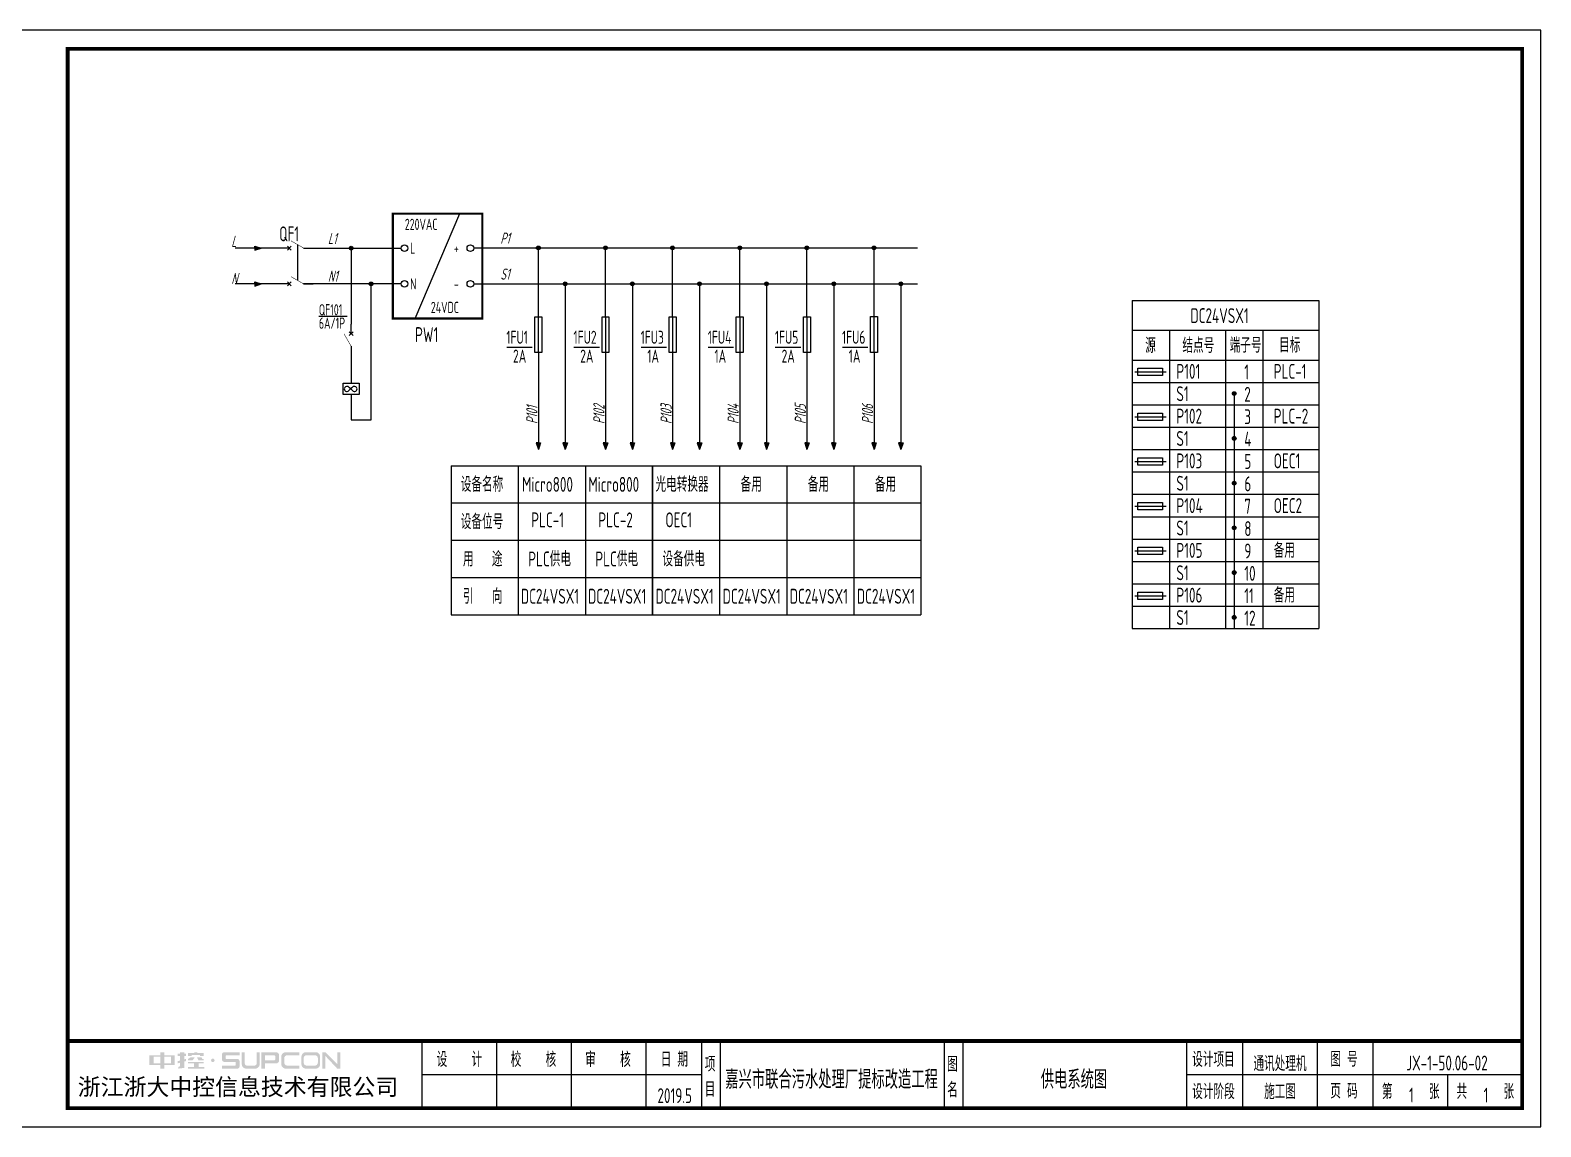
# Model space of a CAD drawing. Header units: millimetres. Extents: x 30557 to 235556, y -116603 to -73383.
# Drawn here: x 43090 to 47140, y -110924 to -107984 of the extents above; entities that cross this region are included whole.
import ezdxf
from ezdxf.enums import TextEntityAlignment as Align

# ---------------------------------------------------------------- set-up
doc = ezdxf.new("R2010")
doc.units = ezdxf.units.MM
for name, color, linetype in [('1', 3, 'Continuous'), ('ABDE_DENG', 4, 'Continuous'), ('AXIS', 4, 'Continuous'), ('HZ', 7, 'Continuous'), ('文本层', 2, 'Continuous')]:
    doc.layers.add(name, color=color, linetype=linetype)
doc.layers.add('_Drawing', color=7, linetype='Continuous', lineweight=25)
doc.styles.add('supcon', font='sceie.shx', dxfattribs={"width": 0.75, "height": 40, "bigfont": 'sceic.shx'})
doc.styles.add('SYS', font='romans.shx', dxfattribs={"width": 0.7})
doc.styles.add('Title', font='', dxfattribs={"height": 45})
doc.styles.get('Title').set_extended_font_data('SimHei')

# ---------------------------------------------------------------- blocks, each defined once
blk = doc.blocks.new('中控·SUPCON')
at = {"linetype": 'Continuous'}
h = blk.add_hatch(color=2, dxfattribs=at)
h.dxf.hatch_style = 1
h.paths.add_polyline_path([(34, 33), (20, 33), (20, 37), (15, 37), (15, 36), (15, 33), (0, 33), (0, 20), (13, 20), (15, 20), (15, 15), (20, 15), (20, 20), (22, 20), (34, 20)])
h.paths.add_polyline_path([(20, 30), (20, 31), (29, 31), (29, 22), (20, 22)], flags=16)
h.paths.add_polyline_path([(15, 30), (15, 22), (6, 22), (6, 31), (15, 31)], flags=16)
h.paths.add_polyline_path([(47, 32), (49, 32), (49, 35), (47, 35), (47, 37), (41, 37), (41, 35), (38, 35), (38, 32), (41, 32), (41, 25.8), (38, 25), (38, 22), (41, 22.8), (41, 18.3), (39, 17), (39, 15), (47, 16), (47, 24.5), (49, 25), (49, 28), (47, 27.5)])
h.paths.add_polyline_path([(61, 30), (55, 30), (52, 28), (52, 26), (58, 26)])
h.paths.add_polyline_path([(73, 28), (71, 28), (70, 30), (64, 30), (66, 26), (73, 26)])
h.paths.add_polyline_path([(73, 36), (64.6, 36), (64.6, 37), (60.4, 37), (60.4, 36), (52, 36), (52, 32), (56.8, 32), (56.8, 33.1), (68.2, 33.1), (68.2, 32), (73, 32)])
h.paths.add_polyline_path([(66, 22), (73, 22), (73, 24), (52, 24), (52, 22), (60, 22), (60, 17), (52, 17), (52, 15), (74, 15), (74, 17), (66, 17)])
h.paths.add_polyline_path([(82.7, 26.1, 1), (87.6, 26.1, 1)])
h.paths.add_polyline_path([(118, 28), (103.5, 28, -0.414214), (102.5, 29), (102.5, 32, -0.414214), (103.5, 33), (121, 33), (121, 37), (100.5, 37, 0.414214), (97.5, 34), (97.5, 27, 0.414214), (100.5, 24), (115, 24, -0.414214), (116, 23), (116, 20, -0.414214), (115, 19), (97.5, 19), (97.5, 15), (118, 15, 0.414214), (121, 18), (121, 25, 0.414214)])
h.paths.add_polyline_path([(128, 37), (124, 37), (124, 36), (124, 21, 0.414214), (130, 15), (142, 15, 0.414214), (148, 21), (148, 37), (144, 37), (144, 22, -0.414214), (141, 19), (131, 19, -0.414214), (128, 22)])
h.paths.add_polyline_path([(174, 26), (174, 33, 0.414214), (170, 37), (150, 37), (150, 36), (150, 15), (155, 15), (155, 22), (170, 22, 0.414214)])
h.paths.add_polyline_path([(167, 26), (155, 26), (155, 33), (167, 33, -0.414214), (169, 31), (169, 28, -0.414214)], flags=16)
h.paths.add_polyline_path([(201, 19), (185, 19, -0.414214), (181, 23), (181, 29, -0.414214), (185, 33), (201, 33), (201, 37), (183, 37, 0.414214), (177, 31), (177, 21, 0.414214), (183, 15), (201, 15)])
h.paths.add_polyline_path([(229, 21), (229, 31, 0.414214), (223, 37), (210, 37, 0.414214), (204, 31), (204, 21, 0.414214), (210, 15), (223, 15, 0.414214)])
h.paths.add_polyline_path([(207, 23), (207, 29, -0.414214), (211, 33), (222, 33, -0.414214), (226, 29), (226, 23, -0.414214), (222, 19), (211, 19, -0.414214)], flags=16)
h.paths.add_polyline_path([(236, 32.1), (252, 15), (256, 15), (256, 37), (252, 37), (252, 21), (236, 37), (232, 37), (232, 36), (232, 15), (236, 15)])
h = blk.add_hatch(color=2, dxfattribs=at)
h.dxf.hatch_style = 1
h.paths.add_polyline_path([(34, 33), (20, 33), (20, 37), (15, 37), (15, 36), (15, 33), (0, 33), (0, 20), (13, 20), (15, 20), (15, 15), (20, 15), (20, 20), (22, 20), (34, 20)])
h.paths.add_polyline_path([(20, 30), (20, 31), (29, 31), (29, 22), (20, 22)], flags=16)
h.paths.add_polyline_path([(15, 30), (15, 22), (6, 22), (6, 31), (15, 31)], flags=16)
h.paths.add_polyline_path([(47, 32), (49, 32), (49, 35), (47, 35), (47, 37), (41, 37), (41, 35), (38, 35), (38, 32), (41, 32), (41, 25.8), (38, 25), (38, 22), (41, 22.8), (41, 18.3), (39, 17), (39, 15), (47, 16), (47, 24.5), (49, 25), (49, 28), (47, 27.5)])
h.paths.add_polyline_path([(61, 30), (55, 30), (52, 28), (52, 26), (58, 26)])
h.paths.add_polyline_path([(73, 28), (71, 28), (70, 30), (64, 30), (66, 26), (73, 26)])
h.paths.add_polyline_path([(73, 36), (64.6, 36), (64.6, 37), (60.4, 37), (60.4, 36), (52, 36), (52, 32), (56.8, 32), (56.8, 33.1), (68.2, 33.1), (68.2, 32), (73, 32)])
h.paths.add_polyline_path([(66, 22), (73, 22), (73, 24), (52, 24), (52, 22), (60, 22), (60, 17), (52, 17), (52, 15), (74, 15), (74, 17), (66, 17)])
h.paths.add_polyline_path([(82.7, 26.1, 1), (87.6, 26.1, 1)])
h.paths.add_polyline_path([(118, 28), (103.5, 28, -0.414214), (102.5, 29), (102.5, 32, -0.414214), (103.5, 33), (121, 33), (121, 37), (100.5, 37, 0.414214), (97.5, 34), (97.5, 27, 0.414214), (100.5, 24), (115, 24, -0.414214), (116, 23), (116, 20, -0.414214), (115, 19), (97.5, 19), (97.5, 15), (118, 15, 0.414214), (121, 18), (121, 25, 0.414214)])
h.paths.add_polyline_path([(128, 37), (124, 37), (124, 36), (124, 21, 0.414214), (130, 15), (142, 15, 0.414214), (148, 21), (148, 37), (144, 37), (144, 22, -0.414214), (141, 19), (131, 19, -0.414214), (128, 22)])
h.paths.add_polyline_path([(174, 26), (174, 33, 0.414214), (170, 37), (150, 37), (150, 36), (150, 15), (155, 15), (155, 22), (170, 22, 0.414214)])
h.paths.add_polyline_path([(167, 26), (155, 26), (155, 33), (167, 33, -0.414214), (169, 31), (169, 28, -0.414214)], flags=16)
h.paths.add_polyline_path([(201, 19), (185, 19, -0.414214), (181, 23), (181, 29, -0.414214), (185, 33), (201, 33), (201, 37), (183, 37, 0.414214), (177, 31), (177, 21, 0.414214), (183, 15), (201, 15)])
h.paths.add_polyline_path([(229, 21), (229, 31, 0.414214), (223, 37), (210, 37, 0.414214), (204, 31), (204, 21, 0.414214), (210, 15), (223, 15, 0.414214)])
h.paths.add_polyline_path([(207, 23), (207, 29, -0.414214), (211, 33), (222, 33, -0.414214), (226, 29), (226, 23, -0.414214), (222, 19), (211, 19, -0.414214)], flags=16)
h.paths.add_polyline_path([(236, 32.1), (252, 15), (256, 15), (256, 37), (252, 37), (252, 21), (236, 37), (232, 37), (232, 36), (232, 15), (236, 15)])
h = blk.add_hatch(color=2, dxfattribs=at)
h.dxf.hatch_style = 1
h.paths.add_polyline_path([(34, 33), (20, 33), (20, 37), (15, 37), (15, 36), (15, 33), (0, 33), (0, 20), (13, 20), (15, 20), (15, 15), (20, 15), (20, 20), (22, 20), (34, 20)])
h.paths.add_polyline_path([(20, 30), (20, 31), (29, 31), (29, 22), (20, 22)], flags=16)
h.paths.add_polyline_path([(15, 30), (15, 22), (6, 22), (6, 31), (15, 31)], flags=16)
h.paths.add_polyline_path([(47, 32), (49, 32), (49, 35), (47, 35), (47, 37), (41, 37), (41, 35), (38, 35), (38, 32), (41, 32), (41, 25.8), (38, 25), (38, 22), (41, 22.8), (41, 18.3), (39, 17), (39, 15), (47, 16), (47, 24.5), (49, 25), (49, 28), (47, 27.5)])
h.paths.add_polyline_path([(61, 30), (55, 30), (52, 28), (52, 26), (58, 26)])
h.paths.add_polyline_path([(73, 28), (71, 28), (70, 30), (64, 30), (66, 26), (73, 26)])
h.paths.add_polyline_path([(73, 36), (64.6, 36), (64.6, 37), (60.4, 37), (60.4, 36), (52, 36), (52, 32), (56.8, 32), (56.8, 33.1), (68.2, 33.1), (68.2, 32), (73, 32)])
h.paths.add_polyline_path([(66, 22), (73, 22), (73, 24), (52, 24), (52, 22), (60, 22), (60, 17), (52, 17), (52, 15), (74, 15), (74, 17), (66, 17)])
h.paths.add_polyline_path([(82.7, 26.1, 1), (87.6, 26.1, 1)])
h.paths.add_polyline_path([(118, 28), (103.5, 28, -0.414214), (102.5, 29), (102.5, 32, -0.414214), (103.5, 33), (121, 33), (121, 37), (100.5, 37, 0.414214), (97.5, 34), (97.5, 27, 0.414214), (100.5, 24), (115, 24, -0.414214), (116, 23), (116, 20, -0.414214), (115, 19), (97.5, 19), (97.5, 15), (118, 15, 0.414214), (121, 18), (121, 25, 0.414214)])
h.paths.add_polyline_path([(128, 37), (124, 37), (124, 36), (124, 21, 0.414214), (130, 15), (142, 15, 0.414214), (148, 21), (148, 37), (144, 37), (144, 22, -0.414214), (141, 19), (131, 19, -0.414214), (128, 22)])
h.paths.add_polyline_path([(174, 26), (174, 33, 0.414214), (170, 37), (150, 37), (150, 36), (150, 15), (155, 15), (155, 22), (170, 22, 0.414214)])
h.paths.add_polyline_path([(167, 26), (155, 26), (155, 33), (167, 33, -0.414214), (169, 31), (169, 28, -0.414214)], flags=16)
h.paths.add_polyline_path([(201, 19), (185, 19, -0.414214), (181, 23), (181, 29, -0.414214), (185, 33), (201, 33), (201, 37), (183, 37, 0.414214), (177, 31), (177, 21, 0.414214), (183, 15), (201, 15)])
h.paths.add_polyline_path([(229, 21), (229, 31, 0.414214), (223, 37), (210, 37, 0.414214), (204, 31), (204, 21, 0.414214), (210, 15), (223, 15, 0.414214)])
h.paths.add_polyline_path([(207, 23), (207, 29, -0.414214), (211, 33), (222, 33, -0.414214), (226, 29), (226, 23, -0.414214), (222, 19), (211, 19, -0.414214)], flags=16)
h.paths.add_polyline_path([(236, 32.1), (252, 15), (256, 15), (256, 37), (252, 37), (252, 21), (236, 37), (232, 37), (232, 36), (232, 15), (236, 15)])
h = blk.add_hatch(color=2, dxfattribs=at)
h.dxf.hatch_style = 1
h.paths.add_polyline_path([(34, 33), (20, 33), (20, 37), (15, 37), (15, 36), (15, 33), (0, 33), (0, 20), (13, 20), (15, 20), (15, 15), (20, 15), (20, 20), (22, 20), (34, 20)])
h.paths.add_polyline_path([(20, 30), (20, 31), (29, 31), (29, 22), (20, 22)], flags=16)
h.paths.add_polyline_path([(15, 30), (15, 22), (6, 22), (6, 31), (15, 31)], flags=16)
h.paths.add_polyline_path([(47, 32), (49, 32), (49, 35), (47, 35), (47, 37), (41, 37), (41, 35), (38, 35), (38, 32), (41, 32), (41, 25.8), (38, 25), (38, 22), (41, 22.8), (41, 18.3), (39, 17), (39, 15), (47, 16), (47, 24.5), (49, 25), (49, 28), (47, 27.5)])
h.paths.add_polyline_path([(61, 30), (55, 30), (52, 28), (52, 26), (58, 26)])
h.paths.add_polyline_path([(73, 28), (71, 28), (70, 30), (64, 30), (66, 26), (73, 26)])
h.paths.add_polyline_path([(73, 36), (64.6, 36), (64.6, 37), (60.4, 37), (60.4, 36), (52, 36), (52, 32), (56.8, 32), (56.8, 33.1), (68.2, 33.1), (68.2, 32), (73, 32)])
h.paths.add_polyline_path([(66, 22), (73, 22), (73, 24), (52, 24), (52, 22), (60, 22), (60, 17), (52, 17), (52, 15), (74, 15), (74, 17), (66, 17)])
h.paths.add_polyline_path([(82.7, 26.1, 1), (87.6, 26.1, 1)])
h.paths.add_polyline_path([(118, 28), (103.5, 28, -0.414214), (102.5, 29), (102.5, 32, -0.414214), (103.5, 33), (121, 33), (121, 37), (100.5, 37, 0.414214), (97.5, 34), (97.5, 27, 0.414214), (100.5, 24), (115, 24, -0.414214), (116, 23), (116, 20, -0.414214), (115, 19), (97.5, 19), (97.5, 15), (118, 15, 0.414214), (121, 18), (121, 25, 0.414214)])
h.paths.add_polyline_path([(128, 37), (124, 37), (124, 36), (124, 21, 0.414214), (130, 15), (142, 15, 0.414214), (148, 21), (148, 37), (144, 37), (144, 22, -0.414214), (141, 19), (131, 19, -0.414214), (128, 22)])
h.paths.add_polyline_path([(174, 26), (174, 33, 0.414214), (170, 37), (150, 37), (150, 36), (150, 15), (155, 15), (155, 22), (170, 22, 0.414214)])
h.paths.add_polyline_path([(167, 26), (155, 26), (155, 33), (167, 33, -0.414214), (169, 31), (169, 28, -0.414214)], flags=16)
h.paths.add_polyline_path([(201, 19), (185, 19, -0.414214), (181, 23), (181, 29, -0.414214), (185, 33), (201, 33), (201, 37), (183, 37, 0.414214), (177, 31), (177, 21, 0.414214), (183, 15), (201, 15)])
h.paths.add_polyline_path([(229, 21), (229, 31, 0.414214), (223, 37), (210, 37, 0.414214), (204, 31), (204, 21, 0.414214), (210, 15), (223, 15, 0.414214)])
h.paths.add_polyline_path([(207, 23), (207, 29, -0.414214), (211, 33), (222, 33, -0.414214), (226, 29), (226, 23, -0.414214), (222, 19), (211, 19, -0.414214)], flags=16)
h.paths.add_polyline_path([(236, 32.1), (252, 15), (256, 15), (256, 37), (252, 37), (252, 21), (236, 37), (232, 37), (232, 36), (232, 15), (236, 15)])
h = blk.add_hatch(color=2, dxfattribs=at)
h.dxf.hatch_style = 1
h.paths.add_polyline_path([(34, 33), (20, 33), (20, 37), (15, 37), (15, 36), (15, 33), (0, 33), (0, 20), (13, 20), (15, 20), (15, 15), (20, 15), (20, 20), (22, 20), (34, 20)])
h.paths.add_polyline_path([(20, 30), (20, 31), (29, 31), (29, 22), (20, 22)], flags=16)
h.paths.add_polyline_path([(15, 30), (15, 22), (6, 22), (6, 31), (15, 31)], flags=16)
h.paths.add_polyline_path([(47, 32), (49, 32), (49, 35), (47, 35), (47, 37), (41, 37), (41, 35), (38, 35), (38, 32), (41, 32), (41, 25.8), (38, 25), (38, 22), (41, 22.8), (41, 18.3), (39, 17), (39, 15), (47, 16), (47, 24.5), (49, 25), (49, 28), (47, 27.5)])
h.paths.add_polyline_path([(61, 30), (55, 30), (52, 28), (52, 26), (58, 26)])
h.paths.add_polyline_path([(73, 28), (71, 28), (70, 30), (64, 30), (66, 26), (73, 26)])
h.paths.add_polyline_path([(73, 36), (64.6, 36), (64.6, 37), (60.4, 37), (60.4, 36), (52, 36), (52, 32), (56.8, 32), (56.8, 33.1), (68.2, 33.1), (68.2, 32), (73, 32)])
h.paths.add_polyline_path([(66, 22), (73, 22), (73, 24), (52, 24), (52, 22), (60, 22), (60, 17), (52, 17), (52, 15), (74, 15), (74, 17), (66, 17)])
h.paths.add_polyline_path([(82.7, 26.1, 1), (87.6, 26.1, 1)])
h.paths.add_polyline_path([(118, 28), (103.5, 28, -0.414214), (102.5, 29), (102.5, 32, -0.414214), (103.5, 33), (121, 33), (121, 37), (100.5, 37, 0.414214), (97.5, 34), (97.5, 27, 0.414214), (100.5, 24), (115, 24, -0.414214), (116, 23), (116, 20, -0.414214), (115, 19), (97.5, 19), (97.5, 15), (118, 15, 0.414214), (121, 18), (121, 25, 0.414214)])
h.paths.add_polyline_path([(128, 37), (124, 37), (124, 36), (124, 21, 0.414214), (130, 15), (142, 15, 0.414214), (148, 21), (148, 37), (144, 37), (144, 22, -0.414214), (141, 19), (131, 19, -0.414214), (128, 22)])
h.paths.add_polyline_path([(174, 26), (174, 33, 0.414214), (170, 37), (150, 37), (150, 36), (150, 15), (155, 15), (155, 22), (170, 22, 0.414214)])
h.paths.add_polyline_path([(167, 26), (155, 26), (155, 33), (167, 33, -0.414214), (169, 31), (169, 28, -0.414214)], flags=16)
h.paths.add_polyline_path([(201, 19), (185, 19, -0.414214), (181, 23), (181, 29, -0.414214), (185, 33), (201, 33), (201, 37), (183, 37, 0.414214), (177, 31), (177, 21, 0.414214), (183, 15), (201, 15)])
h.paths.add_polyline_path([(229, 21), (229, 31, 0.414214), (223, 37), (210, 37, 0.414214), (204, 31), (204, 21, 0.414214), (210, 15), (223, 15, 0.414214)])
h.paths.add_polyline_path([(207, 23), (207, 29, -0.414214), (211, 33), (222, 33, -0.414214), (226, 29), (226, 23, -0.414214), (222, 19), (211, 19, -0.414214)], flags=16)
h.paths.add_polyline_path([(236, 32.1), (252, 15), (256, 15), (256, 37), (252, 37), (252, 21), (236, 37), (232, 37), (232, 36), (232, 15), (236, 15)])
h = blk.add_hatch(color=2, dxfattribs=at)
h.dxf.hatch_style = 1
h.paths.add_polyline_path([(34, 33), (20, 33), (20, 37), (15, 37), (15, 36), (15, 33), (0, 33), (0, 20), (13, 20), (15, 20), (15, 15), (20, 15), (20, 20), (22, 20), (34, 20)])
h.paths.add_polyline_path([(20, 30), (20, 31), (29, 31), (29, 22), (20, 22)], flags=16)
h.paths.add_polyline_path([(15, 30), (15, 22), (6, 22), (6, 31), (15, 31)], flags=16)
h.paths.add_polyline_path([(47, 32), (49, 32), (49, 35), (47, 35), (47, 37), (41, 37), (41, 35), (38, 35), (38, 32), (41, 32), (41, 25.8), (38, 25), (38, 22), (41, 22.8), (41, 18.3), (39, 17), (39, 15), (47, 16), (47, 24.5), (49, 25), (49, 28), (47, 27.5)])
h.paths.add_polyline_path([(61, 30), (55, 30), (52, 28), (52, 26), (58, 26)])
h.paths.add_polyline_path([(73, 28), (71, 28), (70, 30), (64, 30), (66, 26), (73, 26)])
h.paths.add_polyline_path([(73, 36), (64.6, 36), (64.6, 37), (60.4, 37), (60.4, 36), (52, 36), (52, 32), (56.8, 32), (56.8, 33.1), (68.2, 33.1), (68.2, 32), (73, 32)])
h.paths.add_polyline_path([(66, 22), (73, 22), (73, 24), (52, 24), (52, 22), (60, 22), (60, 17), (52, 17), (52, 15), (74, 15), (74, 17), (66, 17)])
h.paths.add_polyline_path([(82.7, 26.1, 1), (87.6, 26.1, 1)])
h.paths.add_polyline_path([(118, 28), (103.5, 28, -0.414214), (102.5, 29), (102.5, 32, -0.414214), (103.5, 33), (121, 33), (121, 37), (100.5, 37, 0.414214), (97.5, 34), (97.5, 27, 0.414214), (100.5, 24), (115, 24, -0.414214), (116, 23), (116, 20, -0.414214), (115, 19), (97.5, 19), (97.5, 15), (118, 15, 0.414214), (121, 18), (121, 25, 0.414214)])
h.paths.add_polyline_path([(128, 37), (124, 37), (124, 36), (124, 21, 0.414214), (130, 15), (142, 15, 0.414214), (148, 21), (148, 37), (144, 37), (144, 22, -0.414214), (141, 19), (131, 19, -0.414214), (128, 22)])
h.paths.add_polyline_path([(174, 26), (174, 33, 0.414214), (170, 37), (150, 37), (150, 36), (150, 15), (155, 15), (155, 22), (170, 22, 0.414214)])
h.paths.add_polyline_path([(167, 26), (155, 26), (155, 33), (167, 33, -0.414214), (169, 31), (169, 28, -0.414214)], flags=16)
h.paths.add_polyline_path([(201, 19), (185, 19, -0.414214), (181, 23), (181, 29, -0.414214), (185, 33), (201, 33), (201, 37), (183, 37, 0.414214), (177, 31), (177, 21, 0.414214), (183, 15), (201, 15)])
h.paths.add_polyline_path([(229, 21), (229, 31, 0.414214), (223, 37), (210, 37, 0.414214), (204, 31), (204, 21, 0.414214), (210, 15), (223, 15, 0.414214)])
h.paths.add_polyline_path([(207, 23), (207, 29, -0.414214), (211, 33), (222, 33, -0.414214), (226, 29), (226, 23, -0.414214), (222, 19), (211, 19, -0.414214)], flags=16)
h.paths.add_polyline_path([(236, 32.1), (252, 15), (256, 15), (256, 37), (252, 37), (252, 21), (236, 37), (232, 37), (232, 36), (232, 15), (236, 15)])
blk = doc.blocks.new('supcon图框')
at = {"linetype": 'Continuous'}
for p, q in [((6145.7, 4361.7), (1987.7, 4361.7)), ((1987.7, 4361.7), (1987.7, 1421.7)), ((6145.7, 1421.7), (6145.7, 4361.7)), ((1987.7, 1421.7), (6145.7, 1421.7))]:
    blk.add_line(p, q, dxfattribs=at)
for p, q in [((3145.7, 1651.7), (3145.7, 1471.7)), ((3345.7, 1651.7), (3345.7, 1471.7)), ((3545.7, 1651.7), (3545.7, 1471.7)), ((3745.7, 1651.7), (3745.7, 1471.7)), ((3895.7, 1651.7), (3895.7, 1471.7)), ((3945.7, 1651.7), (3945.7, 1471.7)), ((4545.7, 1651.7), (4545.7, 1471.7)), ((4595.7, 1651.7), (4595.7, 1471.7)), ((5195.7, 1651.7), (5195.7, 1471.7)), ((5345.7, 1651.7), (5345.7, 1471.7)), ((5545.7, 1651.7), (5545.7, 1471.7)), ((5695.7, 1651.7), (5695.7, 1471.7)), ((3145.7, 1561.7), (3895.7, 1561.7)), ((5195.7, 1561.7), (6095.7, 1561.7)), ((5895.7, 1561.7), (5895.7, 1471.7))]:
    blk.add_line(p, q)
at = {"linetype": 'Continuous', "const_width": 10}
blk.add_lwpolyline([(2195.7, 4311.7), (6095.7, 4311.7), (6095.7, 1471.7), (2195.7, 1471.7)], close=True, dxfattribs=at)
blk.add_lwpolyline([(2195.7, 1651.7), (6095.7, 1651.7)], dxfattribs=at)
at = {"linetype": 'Continuous', "xscale": 2, "yscale": 2, "zscale": 2}
blk.add_blockref('中控·SUPCON', (2414.6, 1547.7), dxfattribs=at)
at = {"style": 'supcon', "width": 0.75}
for s, p in [('设    计', (3246.2, 1604.2)), ('校    核', (3444.8, 1604.2)), ('审    核', (3644.5, 1604.2)), ('日 期', (3822.5, 1604.2)), ('设计项目', (5268, 1604.2)), ('图 号', (5618, 1604.2)), ('项', (3918.2, 1590.7)), ('图', (4568.2, 1590.7)), ('目', (3918.2, 1522.9)), ('名', (4568.2, 1522.9)), ('设计阶段', (5268, 1518.1)), ('施工图', (5446.5, 1518.1)), ('第      张', (5797, 1518.1)), ('共      张', (5997, 1518.1)), ('页 码', (5618, 1518.1))]:
    blk.add_text(s, height=40, dxfattribs=at).set_placement(p, align=Align.MIDDLE)
at = {"style": 'Title'}
blk.add_text('浙江浙大中控信息技术有限公司', height=45, dxfattribs=at).set_placement((2222.8, 1506.2))
blk = doc.blocks.new('风扇')
at = {"layer": 'AXIS', "color": 0, "linetype": 'ByBlock'}
blk.add_lwpolyline([(10385.5, 36501.6), (10434.1, 36501.6), (10434.1, 36467.7), (10385.5, 36467.7)], close=True, dxfattribs=at)
for centre, radius, start, end in [((10397.1, 36484.3), 7.7, 64.0101, 295.9899), ((10334.7, 36401.1), 111.5, 43.1584, 53.9119), ((10498.1, 36382.6), 136.1, 127.0612, 135.8685), ((10419.5, 36484.3), 7.7, 244.0101, 115.9899)]:
    blk.add_arc(centre, radius, start, end, dxfattribs=at)
blk = doc.blocks.new('S_301')
at = {"color": 0, "const_width": 0.3}
blk.add_lwpolyline([(0, -7.5), (-4.3, -0.06)], dxfattribs=at)
at = {"color": 0}
for points in [[(0, 0), (0, 5.72)], [(0, -7.5), (0, -10)]]:
    blk.add_lwpolyline(points, dxfattribs=at)
at = {"layer": 'HZ', "color": 7, "linetype": 'Continuous', "style": 'SYS', "width": 0.7, "flags": 1}
for tag in ['XYVALUE', 'VALUE']:
    blk.add_attdef(tag, text='', height=0.02, dxfattribs=at).set_placement((-0.55, 8.72), align=Align.MIDDLE)
blk = doc.blocks.new('1P断路器')
at = {"layer": '1', "color": 4}
for p, q in [((10913.1, 36538.9), (10903.8, 36530.3)), ((10913.1, 36530.3), (10903.8, 36538.9))]:
    blk.add_line(p, q, dxfattribs=at)
at = {"layer": 'ABDE_DENG', "linetype": 'Continuous', "xscale": 4, "yscale": 4, "zscale": 4}
blk.add_blockref('S_301', (10908.5, 36534.6), dxfattribs=at)

msp = doc.modelspace()

# ---------------------------------------------------------------- hatches: boundary and pattern name
h = msp.add_hatch(color=256)
h.dxf.hatch_style = 1
h.paths.add_polyline_path([(43955.8, -108568.4, 1), (43945.8, -108568.4, 1)])
h = msp.add_hatch(color=256)
h.dxf.hatch_style = 1
h.paths.add_polyline_path([(44457.6, -108568, 1), (44447.6, -108568, 1)])
h = msp.add_hatch(color=256)
h.dxf.hatch_style = 1
h.paths.add_polyline_path([(44637.6, -108567.9, 1), (44627.6, -108567.9, 1)])
h = msp.add_hatch(color=256)
h.dxf.hatch_style = 1
h.paths.add_polyline_path([(44817.6, -108568, 1), (44807.6, -108568, 1)])
h = msp.add_hatch(color=256)
h.dxf.hatch_style = 1
h.paths.add_polyline_path([(44997.6, -108567.9, 1), (44987.6, -108567.9, 1)])
h = msp.add_hatch(color=256)
h.dxf.hatch_style = 1
h.paths.add_polyline_path([(45177.6, -108568, 1), (45167.6, -108568, 1)])
h = msp.add_hatch(color=256)
h.dxf.hatch_style = 1
h.paths.add_polyline_path([(45357.6, -108567.9, 1), (45347.6, -108567.9, 1)])
h = msp.add_hatch(color=256)
h.dxf.hatch_style = 1
h.paths.add_polyline_path([(44009, -108664.4, 1), (43999, -108664.4, 1)])
h = msp.add_hatch(color=256)
h.dxf.hatch_style = 1
h.paths.add_polyline_path([(44529.6, -108664, 1), (44519.6, -108664, 1)])
h = msp.add_hatch(color=256)
h.dxf.hatch_style = 1
h.paths.add_polyline_path([(44709.6, -108664, 1), (44699.6, -108664, 1)])
h = msp.add_hatch(color=256)
h.dxf.hatch_style = 1
h.paths.add_polyline_path([(44889.6, -108664, 1), (44879.6, -108664, 1)])
h = msp.add_hatch(color=256)
h.dxf.hatch_style = 1
h.paths.add_polyline_path([(45069.6, -108664, 1), (45059.6, -108664, 1)])
h = msp.add_hatch(color=256)
h.dxf.hatch_style = 1
h.paths.add_polyline_path([(45249.6, -108664.2, 1), (45239.6, -108664.2, 1)])
h = msp.add_hatch(color=256)
h.dxf.hatch_style = 1
h.paths.add_polyline_path([(45429.6, -108664, 1), (45419.6, -108664, 1)])
h = msp.add_hatch(color=256)
h.dxf.hatch_style = 1
h.paths.add_polyline_path([(46323.5, -108958.5, 1), (46313.5, -108958.5, 1)])
h = msp.add_hatch(color=256)
h.dxf.hatch_style = 1
h.paths.add_polyline_path([(46323.5, -109078.5, 1), (46313.5, -109078.5, 1)])
h = msp.add_hatch(color=256)
h.dxf.hatch_style = 1
h.paths.add_polyline_path([(46323.5, -109198.5, 1), (46313.5, -109198.5, 1)])
h = msp.add_hatch(color=256)
h.dxf.hatch_style = 1
h.paths.add_polyline_path([(46323.5, -109318.5, 1), (46313.5, -109318.5, 1)])
h = msp.add_hatch(color=256)
h.dxf.hatch_style = 1
h.paths.add_polyline_path([(46323.5, -109438.5, 1), (46313.5, -109438.5, 1)])
h = msp.add_hatch(color=256)
h.dxf.hatch_style = 1
h.paths.add_polyline_path([(46323.5, -109558.5, 1), (46313.5, -109558.5, 1)])
at = {"layer": '1'}
for color, points in [(1, [(43692.3, -108568.4), (43692.3, -108574.1), (43709.2, -108568.4), (43692.3, -108562.8)]), (150, [(43692.3, -108658.8), (43692.3, -108664.4), (43692.3, -108670.1), (43709.2, -108664.4)]), (37, [(44452.7, -109090.4), (44446.7, -109090.4), (44452.7, -109108.4), (44458.7, -109090.4)]), (5, [(44530.6, -109090.4), (44524.6, -109090.4), (44518.6, -109090.4), (44524.6, -109108.4)]), (37, [(44632.7, -109090.4), (44626.7, -109090.4), (44632.7, -109108.4), (44638.7, -109090.4)]), (5, [(44710.6, -109090.4), (44704.6, -109090.4), (44698.6, -109090.4), (44704.6, -109108.4)]), (37, [(44812.7, -109090.4), (44806.7, -109090.4), (44812.7, -109108.4), (44818.7, -109090.4)]), (5, [(44890.6, -109090.4), (44884.6, -109090.4), (44878.6, -109090.4), (44884.6, -109108.4)]), (37, [(44992.7, -109090.4), (44986.7, -109090.4), (44992.7, -109108.4), (44998.7, -109090.4)]), (5, [(45070.6, -109090.4), (45064.6, -109090.4), (45058.6, -109090.4), (45064.6, -109108.4)]), (37, [(45172.7, -109090.4), (45166.7, -109090.4), (45172.7, -109108.4), (45178.7, -109090.4)]), (5, [(45250.6, -109090.4), (45244.6, -109090.4), (45238.6, -109090.4), (45244.6, -109108.4)]), (37, [(45352.7, -109090.3), (45346.7, -109090.3), (45352.7, -109108.3), (45358.7, -109090.3)]), (5, [(45430.6, -109090.4), (45424.6, -109090.4), (45418.6, -109090.4), (45424.6, -109108.4)])]:
    msp.add_hatch(color=color, dxfattribs=at).paths.add_polyline_path(points)

# ---------------------------------------------------------------- linework, layer by layer
at = {"color": 1, "lineweight": -3}
msp.add_line((43773.5, -108568.4), (43640.1, -108568.4), dxfattribs=at)
at = {"color": 4}
msp.add_line((43806.4, -108558.8), (43806.4, -108654.8), dxfattribs=at)
at = {"color": 150}
for p, q in [((43784.7, -108664.4), (43640.1, -108664.4)), ((44084.8, -108664.4), (43823.2, -108664.4)), ((44004, -109029.2), (44004, -108664.4)), ((43950.8, -109029.2), (44004, -109029.2))]:
    msp.add_line(p, q, dxfattribs=at)
at = {"lineweight": -3}
for p, q in [((46044.9, -108708.5), (46544.9, -108708.5)), ((46044.9, -108708.5), (46044.9, -109588.5)), ((46544.9, -108708.5), (46544.9, -109588.5)), ((46044.9, -108788.5), (46544.9, -108788.5)), ((46144.9, -108788.5), (46144.9, -109588.5)), ((46294.9, -108788.5), (46294.9, -109588.5)), ((46394.9, -108788.5), (46394.9, -109588.5)), ((46044.9, -108868.5), (46544.9, -108868.5)), ((46044.9, -108868.5), (46544.9, -108868.5)), ((46044.9, -108868.5), (46544.9, -108868.5)), ((46044.9, -108928.5), (46544.9, -108928.5)), ((46044.9, -108988.5), (46544.9, -108988.5)), ((46044.9, -108988.5), (46544.9, -108988.5)), ((46044.9, -109048.5), (46544.9, -109048.5)), ((46044.9, -109108.5), (46544.9, -109108.5)), ((46044.9, -109108.5), (46544.9, -109108.5)), ((46044.9, -109168.5), (46544.9, -109168.5)), ((46044.9, -109228.5), (46544.9, -109228.5)), ((46044.9, -109228.5), (46544.9, -109228.5)), ((46044.9, -109288.5), (46544.9, -109288.5)), ((46044.9, -109348.5), (46544.9, -109348.5)), ((46044.9, -109408.5), (46544.9, -109408.5)), ((46044.9, -109468.5), (46544.9, -109468.5)), ((46044.9, -109468.5), (46544.9, -109468.5)), ((46044.9, -109528.5), (46544.9, -109528.5)), ((46044.9, -109588.5), (46544.9, -109588.5)), ((46044.9, -109588.5), (46544.9, -109588.5))]:
    msp.add_line(p, q, dxfattribs=at)
at = {"linetype": 'Continuous'}
for p, q in [((43863.6, -108751.2), (43939.8, -108751.2)), ((44218.6, -109151.8), (45478.6, -109151.8)), ((44218.6, -109151.8), (44218.6, -109551.8)), ((44398.6, -109151.8), (44398.6, -109551.8)), ((44578.6, -109151.8), (44578.6, -109551.8)), ((44758.6, -109551.8), (44758.6, -109151.8)), ((44758.6, -109151.8), (44758.6, -109551.8)), ((44758.6, -109151.8), (44758.6, -109551.8)), ((44938.6, -109151.8), (44938.6, -109551.8)), ((44938.6, -109151.8), (44938.6, -109551.8)), ((45118.6, -109151.8), (45118.6, -109551.8)), ((45298.6, -109151.8), (45298.6, -109551.8)), ((45478.6, -109151.8), (45478.6, -109551.8)), ((44218.6, -109251.8), (45478.6, -109251.8)), ((44218.6, -109351.8), (45478.6, -109351.8)), ((44218.6, -109451.8), (45478.6, -109451.8)), ((44218.6, -109551.8), (45478.6, -109551.8))]:
    msp.add_line(p, q, dxfattribs=at)
at = {"color": 1}
msp.add_line((43950.8, -108842.8), (43950.8, -108930.6), dxfattribs=at)
for p, q in [((44367.9, -108833.8), (44436.3, -108833.8)), ((44547.9, -108833.8), (44616.3, -108833.8)), ((44727.9, -108833.8), (44796.3, -108833.8)), ((44907.9, -108833.8), (44976.3, -108833.8)), ((45087.9, -108833.8), (45156.3, -108833.8)), ((45267.9, -108833.8), (45336.3, -108833.8)), ((46052.2, -108900.5), (46136.1, -108900.5)), ((46052.2, -109020.5), (46136.1, -109020.5)), ((46052.2, -109140.5), (46136.1, -109140.5)), ((46052.2, -109260.5), (46136.1, -109260.5)), ((46052.2, -109380.5), (46136.1, -109380.5)), ((46052.2, -109500.5), (46136.1, -109500.5))]:
    msp.add_line(p, q)
at = {"color": 3, "linetype": 'Continuous'}
msp.add_line((46318.5, -108958.5), (46318.5, -109588.5), dxfattribs=at)
at = {"lineweight": -3, "const_width": 6}
msp.add_lwpolyline([(44062.4, -108756.9), (44302.4, -108756.9), (44302.4, -108476), (44062.4, -108476)], close=True, dxfattribs=at)
at = {"color": 4, "const_width": 1.35}
for points in [[(43823.2, -108568.4), (43789.7, -108549.1)], [(43823.2, -108664.4), (43789.7, -108645.1)]]:
    msp.add_lwpolyline(points, dxfattribs=at)
at = {"color": 4}
for points in [[(43784.7, -108568.4), (43773.5, -108568.4)], [(43823.2, -108568.4), (43848.9, -108568.4)], [(43784.7, -108664.4), (43773.5, -108664.4)], [(43823.2, -108664.4), (43848.9, -108664.4)]]:
    msp.add_lwpolyline(points, dxfattribs=at)
for points in [[(46059.7, -108890.6), (46126.4, -108890.6), (46126.4, -108910.3), (46059.7, -108910.3)], [(46059.7, -109010.6), (46126.4, -109010.6), (46126.4, -109030.3), (46059.7, -109030.3)], [(46059.7, -109130.6), (46126.4, -109130.6), (46126.4, -109150.3), (46059.7, -109150.3)], [(46059.7, -109250.6), (46126.4, -109250.6), (46126.4, -109270.3), (46059.7, -109270.3)], [(46059.7, -109370.6), (46126.4, -109370.6), (46126.4, -109390.3), (46059.7, -109390.3)], [(46059.7, -109490.6), (46126.4, -109490.6), (46126.4, -109510.3), (46059.7, -109510.3)]]:
    msp.add_lwpolyline(points, close=True)
for centre in [(43950.8, -108568.4), (44452.6, -108568), (44632.6, -108567.9), (44812.6, -108568), (44992.6, -108567.9), (45172.6, -108568), (45352.6, -108567.9), (44004, -108664.4), (44524.6, -108664), (44704.6, -108664), (44884.6, -108664), (45064.6, -108664), (45244.6, -108664.2), (45424.6, -108664), (46318.5, -108958.5), (46318.5, -109078.5), (46318.5, -109198.5), (46318.5, -109318.5), (46318.5, -109438.5), (46318.5, -109558.5)]:
    msp.add_circle(centre, 5)
at = {"layer": '1', "color": 7}
msp.add_line((44122.4, -108756.9), (44242.4, -108476), dxfattribs=at)
at = {"layer": '1', "color": 1, "linetype": 'Continuous'}
for p, q in [((43692.3, -108568.4), (43692.3, -108562.8)), ((43692.3, -108562.8), (43709.2, -108568.4)), ((43692.3, -108574.1), (43709.2, -108568.4)), ((43692.3, -108568.4), (43692.3, -108574.1)), ((43950.8, -108568.4), (43950.8, -108772.1))]:
    msp.add_line(p, q, dxfattribs=at)
at = {"layer": '1', "color": 4}
for p, q in [((43789.5, -108573.7), (43779.9, -108563.2)), ((43779.9, -108573.7), (43789.5, -108563.2)), ((43789.5, -108669.7), (43779.9, -108659.2)), ((43779.9, -108669.7), (43789.5, -108659.2))]:
    msp.add_line(p, q, dxfattribs=at)
at = {"layer": '1', "color": 37}
for p, q in [((44279.3, -108568), (45469.6, -108568)), ((44452.6, -108752.3), (44452.6, -108568)), ((44632.6, -108752.3), (44632.6, -108568)), ((44812.6, -108752.3), (44812.6, -108568)), ((44992.6, -108752.3), (44992.6, -108568)), ((45172.6, -108752.3), (45172.6, -108568)), ((45352.6, -108752.2), (45352.6, -108567.9)), ((44452.6, -108848.4), (44452.6, -109090.4)), ((44632.6, -108848.4), (44632.6, -109090.4)), ((44812.6, -108848.4), (44812.6, -109090.4)), ((44992.6, -108848.4), (44992.6, -109090.4)), ((45172.6, -108848.4), (45172.6, -109090.4)), ((45352.6, -108848.4), (45352.6, -109090.3))]:
    msp.add_line(p, q, dxfattribs=at)
at = {"layer": '1', "color": 150}
for p, q in [((43692.3, -108658.8), (43709.1, -108664.4)), ((43692.3, -108664.4), (43692.3, -108658.8)), ((43692.3, -108658.8), (43709.2, -108664.4)), ((43692.3, -108664.4), (43692.3, -108670.1)), ((43692.3, -108670.1), (43709.1, -108664.4)), ((43692.3, -108670.1), (43709.2, -108664.4))]:
    msp.add_line(p, q, dxfattribs=at)
at = {"layer": '1', "color": 5}
for p, q in [((44279.3, -108664), (45469.6, -108664)), ((44524.6, -108664.1), (44524.6, -109090.4)), ((44704.6, -108664.1), (44704.6, -109090.4)), ((44884.6, -108664.1), (44884.6, -109090.4)), ((45064.6, -108664.1), (45064.6, -109090.4)), ((45244.6, -108664), (45244.6, -109090.4)), ((45424.6, -108664.1), (45424.6, -109090.3)), ((44524.6, -109090.4), (44518.6, -109090.4)), ((44518.6, -109090.4), (44524.6, -109108.4)), ((44518.6, -109090.4), (44524.6, -109108.4)), ((44530.6, -109090.4), (44524.6, -109108.4)), ((44524.6, -109090.4), (44530.6, -109090.4)), ((44530.6, -109090.4), (44524.6, -109108.4)), ((44704.6, -109090.4), (44698.6, -109090.4)), ((44698.6, -109090.4), (44704.6, -109108.4)), ((44698.6, -109090.4), (44704.6, -109108.4)), ((44710.6, -109090.4), (44704.6, -109108.4)), ((44704.6, -109090.4), (44710.6, -109090.4)), ((44710.6, -109090.4), (44704.6, -109108.4)), ((44884.6, -109090.4), (44878.6, -109090.4)), ((44878.6, -109090.4), (44884.6, -109108.4)), ((44878.6, -109090.4), (44884.6, -109108.4)), ((44890.6, -109090.4), (44884.6, -109108.4)), ((44884.6, -109090.4), (44890.6, -109090.4)), ((44890.6, -109090.4), (44884.6, -109108.4)), ((45064.6, -109090.4), (45058.6, -109090.4)), ((45058.6, -109090.4), (45064.6, -109108.4)), ((45058.6, -109090.4), (45064.6, -109108.4)), ((45070.6, -109090.4), (45064.6, -109108.4)), ((45064.6, -109090.4), (45070.6, -109090.4)), ((45070.6, -109090.4), (45064.6, -109108.4)), ((45244.6, -109090.4), (45238.6, -109090.4)), ((45238.6, -109090.4), (45244.6, -109108.4)), ((45238.6, -109090.4), (45244.6, -109108.4)), ((45250.6, -109090.4), (45244.6, -109108.4)), ((45244.6, -109090.4), (45250.6, -109090.4)), ((45250.6, -109090.4), (45244.6, -109108.4)), ((45424.6, -109090.3), (45418.6, -109090.3)), ((45418.6, -109090.3), (45424.6, -109108.3)), ((45418.6, -109090.4), (45424.6, -109108.4)), ((45430.6, -109090.3), (45424.6, -109108.3)), ((45424.6, -109090.3), (45430.6, -109090.3)), ((45430.6, -109090.4), (45424.6, -109108.4))]:
    msp.add_line(p, q, dxfattribs=at)
at = {"layer": '1', "color": 37, "linetype": 'Continuous'}
for p, q in [((44446.7, -109090.4), (44452.7, -109108.4)), ((44452.7, -109090.4), (44446.7, -109090.4)), ((44452.7, -109090.4), (44458.7, -109090.4)), ((44458.7, -109090.4), (44452.7, -109108.4)), ((44626.7, -109090.4), (44632.7, -109108.4)), ((44632.7, -109090.4), (44626.7, -109090.4)), ((44632.7, -109090.4), (44638.7, -109090.4)), ((44638.7, -109090.4), (44632.7, -109108.4)), ((44806.7, -109090.4), (44812.7, -109108.4)), ((44812.7, -109090.4), (44806.7, -109090.4)), ((44812.7, -109090.4), (44818.7, -109090.4)), ((44818.7, -109090.4), (44812.7, -109108.4)), ((44986.7, -109090.4), (44992.7, -109108.4)), ((44992.7, -109090.4), (44986.7, -109090.4)), ((44992.7, -109090.4), (44998.7, -109090.4)), ((44998.7, -109090.4), (44992.7, -109108.4)), ((45166.7, -109090.4), (45172.7, -109108.4)), ((45172.7, -109090.4), (45166.7, -109090.4)), ((45172.7, -109090.4), (45178.7, -109090.4)), ((45178.7, -109090.4), (45172.7, -109108.4)), ((45346.7, -109090.3), (45352.7, -109108.3)), ((45352.7, -109090.3), (45346.7, -109090.3)), ((45352.7, -109090.3), (45358.7, -109090.3)), ((45358.7, -109090.3), (45352.7, -109108.3))]:
    msp.add_line(p, q, dxfattribs=at)
at = {"layer": '1', "color": 7}
for centre in [(44093.8, -108568.4), (44270.3, -108568.4), (44093.8, -108664.4), (44270.3, -108664.4)]:
    msp.add_circle(centre, 8.99, dxfattribs=at)
at = {"layer": 'AXIS', "color": 1}
msp.add_line((43848.9, -108568.4), (44084.8, -108568.4), dxfattribs=at)
at = {"layer": 'AXIS', "color": 0, "linetype": 'ByBlock'}
for p, q in [((44452.5, -108752.3), (44452.5, -108848.4)), ((44632.5, -108752.3), (44632.5, -108848.4)), ((44812.5, -108752.3), (44812.5, -108848.4)), ((44992.5, -108752.3), (44992.5, -108848.4)), ((45172.5, -108752.3), (45172.5, -108848.4)), ((45352.5, -108752.2), (45352.5, -108848.4))]:
    msp.add_line(p, q, dxfattribs=at)
at = {"layer": 'AXIS', "color": 150, "linetype": 'ByBlock'}
msp.add_line((43950.8, -108961.1), (43950.8, -109029.2), dxfattribs=at)
at = {"layer": 'AXIS', "color": 0, "linetype": 'ByBlock'}
for points in [[(44443.3, -108752.3), (44461.9, -108752.3), (44461.9, -108848.4), (44443.3, -108848.4)], [(44623.3, -108752.3), (44641.9, -108752.3), (44641.9, -108848.4), (44623.3, -108848.4)], [(44803.3, -108752.3), (44821.9, -108752.3), (44821.9, -108848.4), (44803.3, -108848.4)], [(44983.3, -108752.3), (45001.9, -108752.3), (45001.9, -108848.4), (44983.3, -108848.4)], [(45163.3, -108752.3), (45181.9, -108752.3), (45181.9, -108848.4), (45163.3, -108848.4)], [(45343.3, -108752.2), (45361.9, -108752.2), (45361.9, -108848.4), (45343.3, -108848.4)]]:
    msp.add_lwpolyline(points, close=True, dxfattribs=at)

# ---------------------------------------------------------------- block references
msp.add_blockref('supcon图框', (40994.8, -112346))
at = {"lineweight": -3}
for name, p, xscale, yscale, zscale in [('1P断路器', (31678.7, -149899.3), 1.125, 1.125, 1.125), ('风扇', (34581.9, -141782), 0.9000000000014552, 0.9000000000014552, 0.9000000000000001)]:
    msp.add_blockref(name, p, dxfattribs=dict(at, xscale=xscale, yscale=yscale, zscale=zscale))

# ---------------------------------------------------------------- texts
at = {"style": 'supcon', "width": 0.75}
for s, p in [('P101', (46163.3, -108918.9)), ('PLC-1', (46424.3, -108918.9)), ('S1', (46163.3, -108978.9)), ('P102', (46163.3, -109038.9)), ('PLC-2', (46424.3, -109038.9)), ('S1', (46163.3, -109098.9)), ('P103', (46163.3, -109158.9)), ('OEC1', (46424.3, -109158.9)), ('S1', (46163.3, -109218.9)), ('P104', (46163.3, -109278.9)), ('OEC2', (46424.3, -109278.9)), ('S1', (46163.3, -109338.9)), ('P105', (46163.3, -109398.9)), ('备用', (46424.3, -109398.9)), ('S1', (46163.3, -109458.9)), ('P106', (46163.3, -109518.9)), ('备用', (46424.3, -109518.9)), ('S1', (46163.3, -109578.9))]:
    msp.add_text(s, height=40, dxfattribs=at).set_placement(p)
at = {"color": 3, "style": 'supcon', "width": 0.75}
for s, p in [('通讯处理机', (46441.2, -110753.3)), ('2019.5', (44818.3, -110840.8))]:
    msp.add_text(s, height=40, dxfattribs=at).set_placement(p, align=Align.MIDDLE)
at = {"layer": '1', "color": 7, "style": 'supcon', "width": 0.75}
for s, height, p in [('220VAC', 30, (44094.6, -108519.7)), ('L', 30, (44108.8, -108583.4)), ('+', 30, (44226.1, -108583.4)), ('N', 30, (44108.9, -108679.4)), ('-', 30, (44226.1, -108679.4)), ('24VDC', 30, (44164.4, -108742.4)), ('1FU1', 35, (44366.8, -108825)), ('1FU2', 35, (44546.8, -108825)), ('1FU3', 35, (44726.8, -108825)), ('1FU4', 35, (44906.8, -108825)), ('1FU5', 35, (45086.8, -108825)), ('1FU6', 35, (45266.8, -108824.9)), ('2A', 35, (44384.8, -108875.6)), ('2A', 35, (44564.8, -108875.6)), ('1A', 35, (44744.8, -108875.6)), ('1A', 35, (44924.8, -108875.6)), ('2A', 35, (45104.8, -108875.6)), ('1A', 35, (45284.8, -108875.5)), ('设备名称', 40, (44244.5, -109221.9)), ('Micro800', 40, (44409.1, -109221.9)), ('Micro800', 40, (44586.7, -109221.9)), ('光电转换器', 40, (44766.7, -109221.9)), ('备用', 40, (44995, -109221.9)), ('备用', 40, (45175, -109221.9)), ('备用', 40, (45355, -109221.9)), ('设备位号', 40, (44244.5, -109321.9)), ('PLC-1', 40, (44433.3, -109317)), ('PLC-2', 40, (44613.3, -109317)), ('OEC1', 40, (44793.3, -109317)), ('用   途', 40, (44250.5, -109421.9)), ('PLC供电', 40, (44425.3, -109421.9)), ('PLC供电', 40, (44605.3, -109421.9)), ('设备供电', 40, (44785.3, -109421.9)), ('引   向', 40, (44250.5, -109521.9)), ('DC24VSX1', 40, (44405.9, -109521.9)), ('DC24VSX1', 40, (44585.9, -109521.9)), ('DC24VSX1', 40, (44766.7, -109521.9)), ('DC24VSX1', 40, (44946.7, -109521.9)), ('DC24VSX1', 40, (45126.7, -109521.9)), ('DC24VSX1', 40, (45306.7, -109521.9))]:
    msp.add_text(s, height=height, dxfattribs=at).set_placement(p)
at = {"layer": '1', "color": 0, "style": 'supcon', "oblique": 15, "width": 0.75}
for s, p in [('L', (43629.2, -108565.3)), ('L1', (43888.3, -108557.8)), ('N1', (43888.3, -108658.5)), ('N', (43629.2, -108665.3))]:
    msp.add_text(s, height=30, dxfattribs=at).set_placement(p)
at = {"layer": '1', "color": 0, "style": 'supcon', "width": 0.75}
for s, height, p in [('QF1', 40, (43757.6, -108550.3)), ('QF101', 30, (43864.1, -108748.7)), ('6A/1P', 30, (43864.1, -108784.7))]:
    msp.add_text(s, height=height, dxfattribs=at).set_placement(p)
at = {"layer": '1', "color": 3, "style": 'supcon', "oblique": 15, "width": 0.75}
for s, p in [('P1', (44350.6, -108557.1)), ('S1', (44350.6, -108653.1))]:
    msp.add_text(s, height=30, dxfattribs=at).set_placement(p)
at = {"layer": '1', "color": 3, "style": 'supcon', "width": 0.75}
msp.add_text('PW1', height=40, dxfattribs=at).set_placement((44122, -108820.4))
at = {"layer": '1', "color": 7, "style": 'supcon', "oblique": 15, "width": 0.75}
for s, p in [('P101', (44450.2, -109039.9)), ('P102', (44630.2, -109039.9)), ('P103', (44810.2, -109039.9)), ('P104', (44990.2, -109039.9)), ('P105', (45170.2, -109039.9)), ('P106', (45350.2, -109039.9))]:
    msp.add_text(s, height=30, rotation=90.2156, dxfattribs=at).set_placement(p)
at = {"layer": '_Drawing', "color": 3, "style": 'supcon', "width": 0.75}
for s, height, p in [('JX-1-50.06-02', 40, (46889, -110753.3)), ('嘉兴市联合污水处理厂提标改造工程', 50, (45238.8, -110794.7)), ('供电系统图', 50, (45888.8, -110794.7)), ('1', 40, (46793.7, -110839.5)), ('1', 40, (46993.7, -110839.5))]:
    msp.add_text(s, height=height, dxfattribs=at).set_placement(p, align=Align.MIDDLE)
at = {"layer": '文本层', "color": 0, "style": 'supcon', "width": 0.75}
for s, p in [('DC24VSX1', (46201.1, -108769.5)), ('源', (46079.7, -108849.5)), ('结点号 ', (46179.5, -108849.5)), ('端子号', (46306.2, -108848.7)), ('目标', (46438.8, -108848.6)), ('1', (46345.5, -108920.5)), ('2', (46345.5, -108980.5)), ('3', (46345.5, -109040.5)), ('4', (46345.5, -109100.5)), ('5', (46345.5, -109160.5)), ('6', (46345.5, -109220.5))]:
    msp.add_text(s, height=40, dxfattribs=at).set_placement(p)
at = {"layer": '文本层', "color": 7, "style": 'supcon', "width": 0.75}
for s, p in [('7', (46345.5, -109280.5)), ('8', (46345.5, -109340.5)), ('9', (46345.5, -109400.5)), ('10', (46345.5, -109460.5)), ('11', (46345.5, -109520.5)), ('12', (46345.5, -109580.5))]:
    msp.add_text(s, height=40, dxfattribs=at).set_placement(p)

doc.saveas('drawing.dxf')
